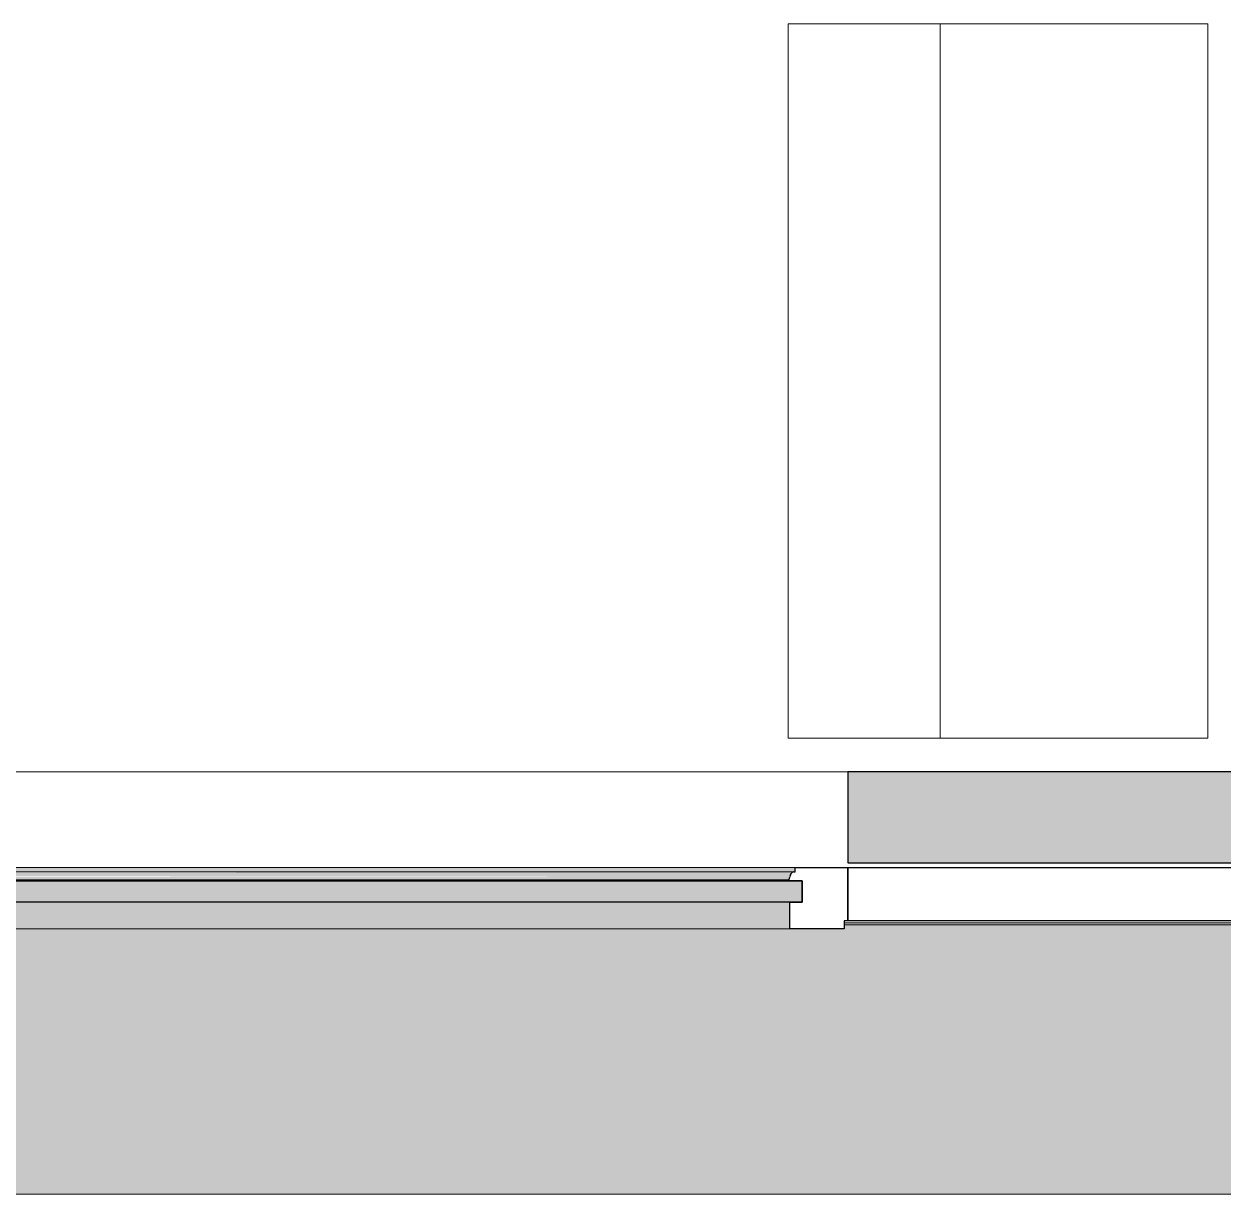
# Model space of a CAD drawing. Header units: millimetres. Extents: x 79795 to 317870, y -36033 to 97293.
# Drawn here: x 160745 to 162088, y 8896 to 10207 of the extents above; entities that cross this region are included whole.
import ezdxf

# ---------------------------------------------------------------- set-up
doc = ezdxf.new("R2010")
doc.units = ezdxf.units.MM
doc.header["$MEASUREMENT"] = 0
for name, color, linetype, lineweight in [('CSM-STL-XX-ZZ-M3-A-XXXX-00001_detached _19_04_21__rvt-1-Level 4$0$A-GLAZ', 7, 'CONTINUOUS', 9), ('CSM-STL-XX-ZZ-M3-A-XXXX-00001_detached _19_04_21__rvt-1-Level 4$0$A-WALL-PATT', 7, 'CONTINUOUS', 9), ('CSM-STL-XX-ZZ-M3-A-XXXX-00001_detached _19_04_21__rvt-1-Level 4$0$I-WALL', 7, 'CONTINUOUS', 9), ('I-FURN', 8, 'CONTINUOUS', 9)]:
    doc.layers.add(name, color=color, linetype=linetype, lineweight=lineweight)

msp = doc.modelspace()

# ---------------------------------------------------------------- hatches: boundary and pattern name
at = {"layer": 'CSM-STL-XX-ZZ-M3-A-XXXX-00001_detached _19_04_21__rvt-1-Level 4$0$A-GLAZ'}
for points in [[(161577, 9257.2), (161608.6, 9257.7), (161608.6, 9262.2), (160327, 9262.2), (160327, 9257.2), (160381.1, 9257.2)], [(161577, 9252.3), (161602.8, 9252.3), (161604.6, 9255.9), (161607.1, 9257.2), (160331, 9255.9), (160333.3, 9252.3), (160381.1, 9252.3)], [(161616.6, 9223.3), (161616.6, 9247.2), (160319.1, 9247.2), (160319.1, 9223.3), (161577, 9223.3)], [(161601.4, 9248.3), (161602.6, 9252.3), (161577, 9252.3), (160333, 9251.2), (160334.3, 9248.3), (161577, 9248.3)], [(161601.4, 9247.2), (161601.4, 9248.3), (161577, 9247.2)], [(160333, 9193.3), (161602.6, 9193.3), (161602.6, 9223.3), (160333, 9223.3)], [(166958.8, 8896.3), (167067.8, 8896.3), (167067.8, 9198), (167063.5, 9198), (167063.5, 9193.3), (165672.2, 9193.3), (165672.2, 9198), (164363.5, 9198), (164363.5, 9193.3), (162972.2, 9193.3), (162972.2, 9198), (161663.5, 9198), (161663.5, 9193.3), (160272.2, 9193.3), (160272.2, 9198), (158963.5, 9198), (158963.5, 9193.3), (157572.2, 9193.3), (157572.2, 9198), (156526.8, 9198), (156526.8, 8896.3), (166360.8, 8896.3)]]:
    msp.add_hatch(color=256, dxfattribs=at).paths.add_polyline_path(points, flags=0)
h = msp.add_hatch(color=256, dxfattribs=at)
h.paths.add_polyline_path([(167067.8, 9198), (167067.8, 9200.1), (167063.5, 9200.1), (167063.5, 9198)], flags=0)
h.paths.add_polyline_path([(165662.5, 9198), (165672.2, 9198), (165672.2, 9200.1), (164363.5, 9200.1), (164363.5, 9198), (165164.9, 9198)], flags=0)
h.paths.add_polyline_path([(162773, 9198), (162972.2, 9198), (162972.2, 9200.1), (161663.5, 9200.1), (161663.5, 9198), (162175, 9198)], flags=0)
h.paths.add_polyline_path([(159185.1, 9198), (160272.2, 9198), (160272.2, 9200.1), (158963.5, 9200.1), (158963.5, 9198), (158967.8, 9198)], flags=0)
h.paths.add_polyline_path([(157567.8, 9198), (157572.2, 9198), (157572.2, 9200.1), (156526.8, 9200.1), (156526.8, 9198), (156793.2, 9198)], flags=0)
at = {"layer": 'CSM-STL-XX-ZZ-M3-A-XXXX-00001_detached _19_04_21__rvt-1-Level 4$0$A-WALL-PATT'}
for points in [[(161769.8, 9267.3), (161769.8, 9369.3), (161667.8, 9369.3), (161667.8, 9267.3)], [(162865.8, 9267.3), (162865.8, 9369.3), (161769.8, 9369.3), (161769.8, 9267.3), (162773, 9267.3)]]:
    msp.add_hatch(color=256, dxfattribs=at).paths.add_polyline_path(points, flags=0)

# ---------------------------------------------------------------- linework, layer by layer
at = {"layer": 'CSM-STL-XX-ZZ-M3-A-XXXX-00001_detached _19_04_21__rvt-1-Level 4$0$A-GLAZ'}
for p, q in [((160327, 9262.2), (161608.6, 9262.2)), ((161607.1, 9257.2), (160328.6, 9257.2)), ((161608.6, 9257.2), (161607.1, 9257.2)), ((161601.4, 9248.3), (160334.3, 9248.3)), ((161602.6, 9193.3), (160333, 9193.3)), ((161663.5, 9200.1), (162972.2, 9200.1)), ((161663.5, 9198), (162972.2, 9198)), ((156526.8, 8896.3), (167067.8, 8896.3))]:
    msp.add_line(p, q, dxfattribs=at)
at = {"layer": 'CSM-STL-XX-ZZ-M3-A-XXXX-00001_detached _19_04_21__rvt-1-Level 4$0$A-GLAZ', "lineweight": 30}
for p, q in [((161607.1, 9257.2), (161608.6, 9257.2)), ((161608.6, 9262.2), (161667.8, 9262.2)), ((161608.6, 9257.2), (161608.6, 9262.2)), ((161667.8, 9202.3), (161667.8, 9262.2)), ((161667.8, 9262.2), (162967.8, 9262.2)), ((161667.8, 9262.2), (161667.8, 9202.3)), ((160319.1, 9247.2), (161616.6, 9247.2)), ((161601.4, 9247.2), (161601.4, 9248.3)), ((161616.6, 9247.2), (161601.4, 9247.2)), ((161616.6, 9247.2), (161616.6, 9223.3)), ((161616.6, 9223.3), (161616.6, 9247.2)), ((161616.6, 9223.3), (160319.1, 9223.3)), ((161602.6, 9223.3), (161616.6, 9223.3)), ((161602.6, 9193.3), (161602.6, 9223.3)), ((161663.5, 9202.3), (161663.5, 9193.3)), ((161667.8, 9202.3), (161663.5, 9202.3)), ((162967.8, 9202.3), (161667.8, 9202.3)), ((161663.5, 9193.3), (161602.6, 9193.3))]:
    msp.add_line(p, q, dxfattribs=at)
for centre, radius, start, end in [((161608.2, 9252), 5.36, 101.9524, 176.5739), ((161595.5, 9252.7), 7.4, 323.4261, 356.5739)]:
    msp.add_arc(centre, radius, start, end, dxfattribs=at)
at = {"layer": 'CSM-STL-XX-ZZ-M3-A-XXXX-00001_detached _19_04_21__rvt-1-Level 4$0$A-GLAZ'}
for points, knots in [([(161604.6, 9255.9), (161604.7, 9256), (161604.8, 9256.1), (161605.2, 9256.4), (161605.6, 9256.7), (161606.2, 9257), (161606.7, 9257.1), (161607.1, 9257.2)], [0.6, 0.6, 0.6, 0.6, 0.625, 0.7, 0.775, 0.85, 1, 1, 1, 1]), ([(161602.8, 9252.3), (161602.9, 9252.7), (161603, 9253.4), (161603.3, 9254.2), (161603.5, 9254.6), (161603.6, 9254.8), (161603.7, 9254.9)], [0, 0, 0, 0, 0.2, 0.3, 0.35, 0.4, 0.4, 0.4, 0.4])]:
    msp.add_open_spline(points, degree=3, knots=knots, dxfattribs=at)
msp.add_open_spline([(161601.4, 9248.3), (161601.7, 9248.7), (161601.9, 9249.1), (161602.1, 9249.5)], degree=3, dxfattribs=at)
at = {"layer": 'CSM-STL-XX-ZZ-M3-A-XXXX-00001_detached _19_04_21__rvt-1-Level 4$0$I-WALL'}
msp.add_line((160278.8, 9369.3), (161667.8, 9369.3), dxfattribs=at)
at = {"layer": 'CSM-STL-XX-ZZ-M3-A-XXXX-00001_detached _19_04_21__rvt-1-Level 4$0$I-WALL', "lineweight": 30}
for p, q in [((161769.8, 9369.3), (161667.8, 9369.3)), ((161667.8, 9369.3), (161667.8, 9267.3)), ((162865.8, 9369.3), (161769.8, 9369.3)), ((161667.8, 9267.3), (161769.8, 9267.3)), ((161769.8, 9267.3), (162865.8, 9267.3))]:
    msp.add_line(p, q, dxfattribs=at)
at = {"layer": 'I-FURN'}
for p, q in [((161770.9, 10207.2), (161600.9, 10207.2)), ((161600.9, 10207.2), (161600.9, 9407.2)), ((162070.9, 10207.2), (161770.9, 10207.2)), ((161770.9, 10207.2), (161770.9, 9407.2)), ((162070.9, 9407.2), (162070.9, 10207.2)), ((161600.9, 9407.2), (161770.9, 9407.2)), ((161770.9, 9407.2), (162070.9, 9407.2))]:
    msp.add_line(p, q, dxfattribs=at)

doc.saveas('drawing.dxf')
